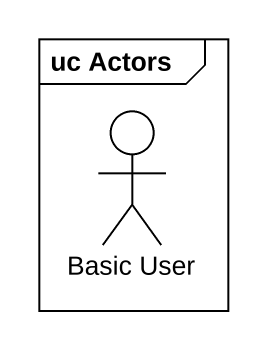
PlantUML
@startuml
mainframe uc Actors
actor "Basic User" as Basic_User
@enduml
